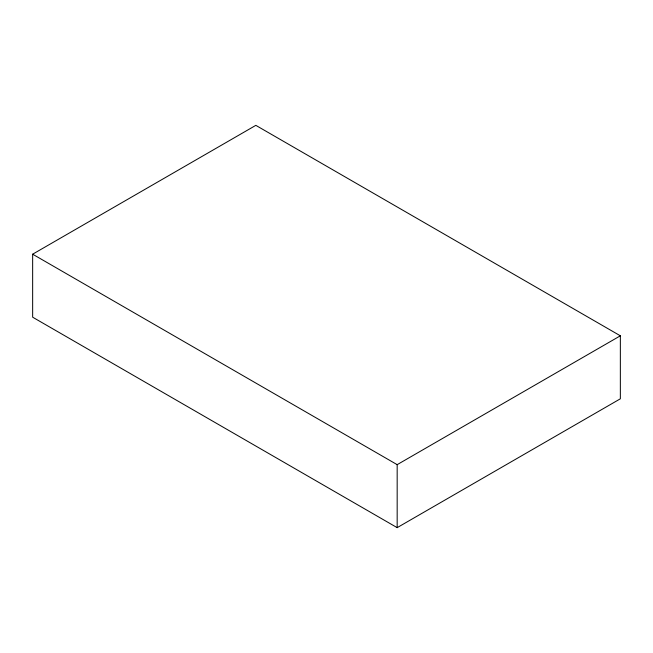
<?xml version="1.0" encoding="UTF-8"?>
<svg xmlns="http://www.w3.org/2000/svg" width="653" height="653" viewBox="0 0 653 653"><rect width="100%" height="100%" fill="white"/><g stroke="black" fill="none" stroke-linecap="round" stroke-linejoin="round"><path stroke-width="0.98" d="M32.65 254.197L255.829 125.352L620.35 335.805L620.35 398.803L397.171 527.648L32.65 317.195L32.65 254.197L397.171 464.658L620.35 335.805M397.171 464.658L397.171 527.648"/></g></svg>
